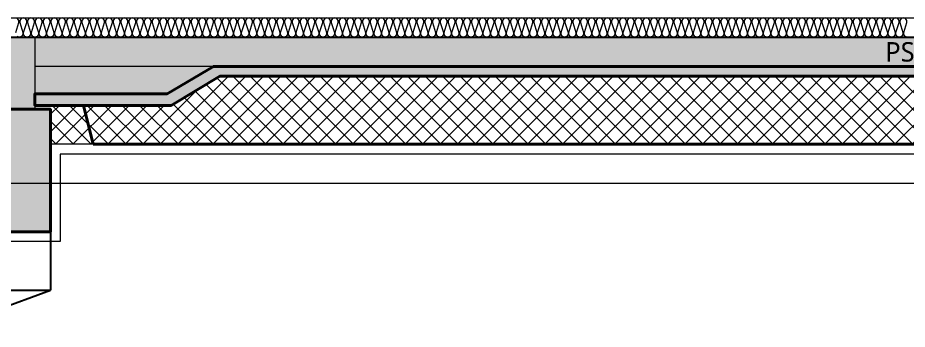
# Model space of a CAD drawing. Header units: millimetres. Extents: x 0 to 420000, y 0 to 297000.
# Drawn here: x 211945 to 216513, y 166750 to 168350 of the extents above; entities that cross this region are included whole.
import ezdxf
from ezdxf.enums import TextEntityAlignment as Align

# ---------------------------------------------------------------- set-up
doc = ezdxf.new("R2010")
doc.units = ezdxf.units.MM
doc.linetypes.add('CEN', pattern=[62, 60, -1, 0, -1])
for name, color, linetype, lineweight in [('A-AXIS-LINE', 1, 'CEN', 15), ('A-CONC-LIN1', 2, 'Continuous', 40), ('A-CONC-LIN2', 7, 'Continuous', 25), ('A-ELEV-LIN2', 7, 'Continuous', 25), ('A-XXXX-INSL1', 15, 'Continuous', 18), ('A-XXXX-INSL2', 8, 'Continuous', 18)]:
    doc.layers.add(name, color=color, linetype=linetype, lineweight=lineweight)
doc.layers.add('A-CONC-SOLD', color=253, linetype='CEN')
doc.layers.add('A-XXXX-NPLT', color=144, linetype='Continuous', lineweight=15, plot=False)
doc.styles.add('맑은고딕', font='')
doc.styles.get('맑은고딕').set_extended_font_data('Malgun Gothic')

# ---------------------------------------------------------------- blocks, each defined once
blk = doc.blocks.new('axis(220316)')
at = {"layer": 'A-AXIS-LINE', "ltscale": 1000}
blk.add_line((4631788.1, -432118.7), (4955413.1, -432118.7), dxfattribs=at)
blk = doc.blocks.new('PG1')
at = {"layer": 'A-CONC-SOLD'}
h = blk.add_hatch(color=256, dxfattribs=at)
h.dxf.hatch_style = 1
h.paths.add_polyline_path([(4800580.6, -237068.7), (4800580.6, -237438.7), (4802620.6, -237438.7), (4802620.6, -237068.7)])
h = blk.add_hatch(color=256, dxfattribs=at)
h.dxf.hatch_style = 1
h.paths.add_polyline_path([(4800500.6, -238068.7), (4800500.6, -237438.7), (4802700.6, -237438.7), (4802700.6, -238068.7), (4802240.6, -238068.7), (4802160.6, -237488.7), (4801040.6, -237488.7), (4800960.6, -238068.7)])
at = {"layer": 'A-CONC-LIN1'}
blk.add_lwpolyline([(4800500.6, -238068.7), (4800500.6, -237438.7), (4802700.6, -237438.7), (4802700.6, -238068.7), (4802240.6, -238068.7), (4802160.6, -237488.7), (4801040.6, -237488.7), (4800960.6, -238068.7), (4800500.6, -238068.7)], dxfattribs=at)
at = {"layer": 'A-CONC-LIN2'}
blk.add_line((4800580.6, -237068.7), (4802620.6, -237068.7), dxfattribs=at)
at = {"layer": 'A-XXXX-NPLT'}
blk.add_lwpolyline([(4802700.6, -238068.7), (4800500.6, -238068.7), (4800500.6, -237438.7), (4800580.6, -237438.7), (4800580.6, -237068.7), (4802620.6, -237068.7), (4802620.6, -237438.7), (4802700.6, -237438.7)], close=True, dxfattribs=at)
at = {"layer": 'A-XXXX-NPLT', "style": '맑은고딕'}
for s, p in [('PG1', (4801600.6, -237718.7)), ('2200X1000', (4801600.6, -237868.7))]:
    blk.add_text(s, height=100, dxfattribs=at).set_placement(p, align=Align.MIDDLE)
blk = doc.blocks.new('PS2(횡)')
at = {"layer": 'A-CONC-SOLD'}
h = blk.add_hatch(color=256, dxfattribs=at)
h.dxf.hatch_style = 1
h.paths.add_polyline_path([(1020, 0), (1020, -290), (1700, -290), (1937.4, -150), (9062.6, -150), (9300, -290), (9980, -290), (9980, 0)])
h = blk.add_hatch(color=256, dxfattribs=at)
h.dxf.hatch_style = 1
h.paths.add_polyline_path([(9980, -290), (9980, -350), (9280, -350), (9030, -200), (1970, -200), (1720, -350), (1020, -350), (1020, -290), (1700, -290), (1937.4, -150), (9062.6, -150), (9300, -290)])
at = {"layer": 'A-XXXX-INSL2'}
h = blk.add_hatch(dxfattribs=at)
h.set_pattern_fill('ANSI37', color=256, scale=20)
h.set_pattern_definition([(45, (-244012.5, -188500), (-44.90128, 44.90128), []), (135, (-244012.5, -188500), (-44.90128, -44.90128), [])])
h.paths.add_polyline_path([(1100, -550), (9900, -550), (9900, -350), (9280, -350), (9030, -200), (1970, -200), (1720, -350), (1100, -350)])
at = {"layer": 'A-CONC-LIN1', "color": 2}
for q in [(1270, -350), (9680, -550)]:
    blk.add_line((1320, -550), q, dxfattribs=at)
blk.add_lwpolyline([(9980, -290), (9980, -350), (9280, -350), (9030, -200), (1970, -200), (1720, -350), (1020, -350), (1020, -290), (1700, -290), (1937.4, -150), (9062.6, -150), (9300, -290)], close=True, dxfattribs=at)
at = {"layer": 'A-CONC-LIN2'}
blk.add_line((1020, 0), (9980, 0), dxfattribs=at)
at = {"layer": 'A-XXXX-INSL2'}
blk.add_line((1320, -550), (1100, -550), dxfattribs=at)
at = {"layer": 'A-XXXX-NPLT'}
blk.add_line((1937.4, -150), (1020, -150), dxfattribs=at)
at = {"layer": 'A-XXXX-NPLT', "style": '맑은고딕'}
blk.add_text('PS2', height=100, dxfattribs=at).set_placement((5500, -75), align=Align.MIDDLE)
blk = doc.blocks.new('횡지하층')
at = {"layer": 'A-ELEV-LIN2'}
for p, q in [((4811500.6, -238361.1), (4813700.6, -238361.1)), ((4813700.6, -238361.1), (4813700.6, -238661.1)), ((4811500.6, -238661.1), (4813700.6, -238661.1)), ((4813150.6, -238861.1), (4813700.6, -238661.1))]:
    blk.add_line(p, q, dxfattribs=at)
at = {"layer": 'A-XXXX-INSL1'}
blk.add_lwpolyline([(4833450.6, -237961.1), (4824750.6, -237961.1), (4824750.6, -238411.1), (4824197, -238411.1), (4824117, -237831.1), (4823084.1, -237831.1), (4823004.1, -238411.1), (4822450.6, -238411.1), (4822450.6, -237961.1), (4813750.6, -237961.1), (4813750.6, -238411.1), (4813197, -238411.1), (4813117, -237831.1), (4812084.1, -237831.1), (4812004.1, -238411.1), (4811450.6, -238411.1), (4811450.6, -237961.1), (4802750.6, -237961.1)], dxfattribs=at)
at = {"layer": 'A-XXXX-INSL2'}
blk.add_line((4757100.4, -237261.1), (4890100.5, -237261.1), dxfattribs=at)
for points in [[(4818100.6, -237361.1), (4818089.6, -237357.1), (4818082.6, -237347.1), (4818082.6, -237336.1), (4818098.6, -237286.1), (4818098.6, -237275.1), (4818091.6, -237265.1), (4818080.6, -237261.1), (4818069.6, -237265.1), (4818062.6, -237275.1), (4818062.6, -237286.1), (4818078.6, -237336.1), (4818078.6, -237347.1), (4818071.6, -237357.1), (4818060.6, -237361.1), (4818049.6, -237357.1), (4818042.6, -237347.1), (4818042.6, -237336.1), (4818058.6, -237286.1), (4818058.6, -237275.1), (4818051.6, -237265.1), (4818040.6, -237261.1), (4818029.6, -237265.1), (4818022.6, -237275.1), (4818022.6, -237286.1), (4818038.6, -237336.1), (4818038.6, -237347.1), (4818031.6, -237357.1), (4818020.6, -237361.1), (4818009.6, -237357.1), (4818002.6, -237347.1), (4818002.6, -237336.1), (4818018.6, -237286.1), (4818018.6, -237275.1), (4818011.6, -237265.1), (4818000.6, -237261.1), (4817989.6, -237265.1), (4817982.6, -237275.1), (4817982.6, -237286.1), (4817998.6, -237336.1), (4817998.6, -237347.1), (4817991.6, -237357.1), (4817980.6, -237361.1), (4817969.6, -237357.1), (4817962.6, -237347.1), (4817962.6, -237336.1), (4817978.6, -237286.1), (4817978.6, -237275.1), (4817971.6, -237265.1), (4817960.6, -237261.1), (4817949.6, -237265.1), (4817942.6, -237275.1), (4817942.6, -237286.1), (4817958.6, -237336.1), (4817958.6, -237347.1), (4817951.6, -237357.1), (4817940.6, -237361.1), (4817929.6, -237357.1), (4817922.6, -237347.1), (4817922.6, -237336.1), (4817938.6, -237286.1), (4817938.6, -237275.1), (4817931.6, -237265.1), (4817920.6, -237261.1), (4817909.6, -237265.1), (4817902.6, -237275.1), (4817902.6, -237286.1), (4817918.6, -237336.1), (4817918.6, -237347.1), (4817911.6, -237357.1), (4817900.6, -237361.1), (4817889.6, -237357.1), (4817882.6, -237347.1), (4817882.6, -237336.1), (4817898.6, -237286.1), (4817898.6, -237275.1), (4817891.6, -237265.1), (4817880.6, -237261.1), (4817869.6, -237265.1), (4817862.6, -237275.1), (4817862.6, -237286.1), (4817878.6, -237336.1), (4817878.6, -237347.1), (4817871.6, -237357.1), (4817860.6, -237361.1), (4817849.6, -237357.1), (4817842.6, -237347.1), (4817842.6, -237336.1), (4817858.6, -237286.1), (4817858.6, -237275.1), (4817851.6, -237265.1), (4817840.6, -237261.1), (4817829.6, -237265.1), (4817822.6, -237275.1), (4817822.6, -237286.1), (4817838.6, -237336.1), (4817838.6, -237347.1), (4817831.6, -237357.1), (4817820.6, -237361.1), (4817809.6, -237357.1), (4817802.6, -237347.1), (4817802.6, -237336.1), (4817818.6, -237286.1), (4817818.6, -237275.1), (4817811.6, -237265.1), (4817800.6, -237261.1), (4817789.6, -237265.1), (4817782.6, -237275.1), (4817782.6, -237286.1), (4817798.6, -237336.1), (4817798.6, -237347.1), (4817791.6, -237357.1), (4817780.6, -237361.1), (4817769.6, -237357.1), (4817762.6, -237347.1), (4817762.6, -237336.1), (4817778.6, -237286.1), (4817778.6, -237275.1), (4817771.6, -237265.1), (4817760.6, -237261.1), (4817749.6, -237265.1), (4817742.6, -237275.1), (4817742.6, -237286.1), (4817758.6, -237336.1), (4817758.6, -237347.1), (4817751.6, -237357.1), (4817740.6, -237361.1), (4817729.6, -237357.1), (4817722.6, -237347.1), (4817722.6, -237336.1), (4817738.6, -237286.1), (4817738.6, -237275.1), (4817731.6, -237265.1), (4817720.6, -237261.1), (4817709.6, -237265.1), (4817702.6, -237275.1), (4817702.6, -237286.1), (4817718.6, -237336.1), (4817718.6, -237347.1), (4817711.6, -237357.1), (4817700.6, -237361.1), (4817689.6, -237357.1), (4817682.6, -237347.1), (4817682.6, -237336.1), (4817698.6, -237286.1), (4817698.6, -237275.1), (4817691.6, -237265.1), (4817680.6, -237261.1), (4817669.6, -237265.1), (4817662.6, -237275.1), (4817662.6, -237286.1), (4817678.6, -237336.1), (4817678.6, -237347.1), (4817671.6, -237357.1), (4817660.6, -237361.1), (4817649.6, -237357.1), (4817642.6, -237347.1), (4817642.6, -237336.1), (4817658.6, -237286.1), (4817658.6, -237275.1), (4817651.6, -237265.1), (4817640.6, -237261.1), (4817629.6, -237265.1), (4817622.6, -237275.1), (4817622.6, -237286.1), (4817638.6, -237336.1), (4817638.6, -237347.1), (4817631.6, -237357.1), (4817620.6, -237361.1), (4817609.6, -237357.1), (4817602.6, -237347.1), (4817602.6, -237336.1), (4817618.6, -237286.1), (4817618.6, -237275.1), (4817611.6, -237265.1), (4817600.6, -237261.1), (4817589.6, -237265.1), (4817582.6, -237275.1), (4817582.6, -237286.1), (4817598.6, -237336.1), (4817598.6, -237347.1), (4817591.6, -237357.1), (4817580.6, -237361.1), (4817569.6, -237357.1), (4817562.6, -237347.1), (4817562.6, -237336.1), (4817578.6, -237286.1), (4817578.6, -237275.1), (4817571.6, -237265.1), (4817560.6, -237261.1), (4817549.6, -237265.1), (4817542.6, -237275.1), (4817542.6, -237286.1), (4817558.6, -237336.1), (4817558.6, -237347.1), (4817551.6, -237357.1), (4817540.6, -237361.1), (4817529.6, -237357.1), (4817522.6, -237347.1), (4817522.6, -237336.1), (4817538.6, -237286.1), (4817538.6, -237275.1), (4817531.6, -237265.1), (4817520.6, -237261.1), (4817509.6, -237265.1), (4817502.6, -237275.1), (4817502.6, -237286.1), (4817518.6, -237336.1), (4817518.6, -237347.1), (4817511.6, -237357.1), (4817500.6, -237361.1), (4817489.6, -237357.1), (4817482.6, -237347.1), (4817482.6, -237336.1), (4817498.6, -237286.1), (4817498.6, -237275.1), (4817491.6, -237265.1), (4817480.6, -237261.1), (4817469.6, -237265.1), (4817462.6, -237275.1), (4817462.6, -237286.1), (4817478.6, -237336.1), (4817478.6, -237347.1), (4817471.6, -237357.1), (4817460.6, -237361.1), (4817449.6, -237357.1), (4817442.6, -237347.1), (4817442.6, -237336.1), (4817458.6, -237286.1), (4817458.6, -237275.1), (4817451.6, -237265.1), (4817440.6, -237261.1), (4817429.6, -237265.1), (4817422.6, -237275.1), (4817422.6, -237286.1), (4817438.6, -237336.1), (4817438.6, -237347.1), (4817431.6, -237357.1), (4817420.6, -237361.1), (4817409.6, -237357.1), (4817402.6, -237347.1), (4817402.6, -237336.1), (4817418.6, -237286.1), (4817418.6, -237275.1), (4817411.6, -237265.1), (4817400.6, -237261.1), (4817389.6, -237265.1), (4817382.6, -237275.1), (4817382.6, -237286.1), (4817398.6, -237336.1), (4817398.6, -237347.1), (4817391.6, -237357.1), (4817380.6, -237361.1), (4817369.6, -237357.1), (4817362.6, -237347.1), (4817362.6, -237336.1), (4817378.6, -237286.1), (4817378.6, -237275.1), (4817371.6, -237265.1), (4817360.6, -237261.1), (4817349.6, -237265.1), (4817342.6, -237275.1), (4817342.6, -237286.1), (4817358.6, -237336.1), (4817358.6, -237347.1), (4817351.6, -237357.1), (4817340.6, -237361.1), (4817329.6, -237357.1), (4817322.6, -237347.1), (4817322.6, -237336.1), (4817338.6, -237286.1), (4817338.6, -237275.1), (4817331.6, -237265.1), (4817320.6, -237261.1), (4817309.6, -237265.1), (4817302.6, -237275.1), (4817302.6, -237286.1), (4817318.6, -237336.1), (4817318.6, -237347.1), (4817311.6, -237357.1), (4817300.6, -237361.1), (4817289.6, -237357.1), (4817282.6, -237347.1), (4817282.6, -237336.1), (4817298.6, -237286.1), (4817298.6, -237275.1), (4817291.6, -237265.1), (4817280.6, -237261.1), (4817269.6, -237265.1), (4817262.6, -237275.1), (4817262.6, -237286.1), (4817278.6, -237336.1), (4817278.6, -237347.1), (4817271.6, -237357.1), (4817260.6, -237361.1), (4817249.6, -237357.1), (4817242.6, -237347.1), (4817242.6, -237336.1), (4817258.6, -237286.1), (4817258.6, -237275.1), (4817251.6, -237265.1), (4817240.6, -237261.1), (4817229.6, -237265.1), (4817222.6, -237275.1), (4817222.6, -237286.1), (4817238.6, -237336.1), (4817238.6, -237347.1), (4817231.6, -237357.1), (4817220.6, -237361.1), (4817209.6, -237357.1), (4817202.6, -237347.1), (4817202.6, -237336.1), (4817218.6, -237286.1), (4817218.6, -237275.1), (4817211.6, -237265.1), (4817200.6, -237261.1), (4817189.6, -237265.1), (4817182.6, -237275.1), (4817182.6, -237286.1), (4817198.6, -237336.1), (4817198.6, -237347.1), (4817191.6, -237357.1), (4817180.6, -237361.1), (4817169.6, -237357.1), (4817162.6, -237347.1), (4817162.6, -237336.1), (4817178.6, -237286.1), (4817178.6, -237275.1), (4817171.6, -237265.1), (4817160.6, -237261.1), (4817149.6, -237265.1), (4817142.6, -237275.1), (4817142.6, -237286.1), (4817158.6, -237336.1), (4817158.6, -237347.1), (4817151.6, -237357.1), (4817140.6, -237361.1), (4817129.6, -237357.1), (4817122.6, -237347.1), (4817122.6, -237336.1), (4817138.6, -237286.1), (4817138.6, -237275.1), (4817131.6, -237265.1), (4817120.6, -237261.1), (4817109.6, -237265.1), (4817102.6, -237275.1), (4817102.6, -237286.1), (4817118.6, -237336.1), (4817118.6, -237347.1), (4817111.6, -237357.1), (4817100.6, -237361.1), (4817089.6, -237357.1), (4817082.6, -237347.1), (4817082.6, -237336.1), (4817098.6, -237286.1), (4817098.6, -237275.1), (4817091.6, -237265.1), (4817080.6, -237261.1), (4817069.6, -237265.1), (4817062.6, -237275.1), (4817062.6, -237286.1), (4817078.6, -237336.1), (4817078.6, -237347.1), (4817071.6, -237357.1), (4817060.6, -237361.1), (4817049.6, -237357.1), (4817042.6, -237347.1), (4817042.6, -237336.1), (4817058.6, -237286.1), (4817058.6, -237275.1), (4817051.6, -237265.1), (4817040.6, -237261.1), (4817029.6, -237265.1), (4817022.6, -237275.1), (4817022.6, -237286.1), (4817038.6, -237336.1), (4817038.6, -237347.1), (4817031.6, -237357.1), (4817020.6, -237361.1), (4817009.6, -237357.1), (4817002.6, -237347.1), (4817002.6, -237336.1), (4817018.6, -237286.1), (4817018.6, -237275.1), (4817011.6, -237265.1), (4817000.6, -237261.1), (4816989.6, -237265.1), (4816982.6, -237275.1), (4816982.6, -237286.1), (4816998.6, -237336.1), (4816998.6, -237347.1), (4816991.6, -237357.1), (4816980.6, -237361.1), (4816969.6, -237357.1), (4816962.6, -237347.1), (4816962.6, -237336.1), (4816978.6, -237286.1), (4816978.6, -237275.1), (4816971.6, -237265.1), (4816960.6, -237261.1), (4816949.6, -237265.1), (4816942.6, -237275.1), (4816942.6, -237286.1), (4816958.6, -237336.1), (4816958.6, -237347.1), (4816951.6, -237357.1), (4816940.6, -237361.1), (4816929.6, -237357.1), (4816922.6, -237347.1), (4816922.6, -237336.1), (4816938.6, -237286.1), (4816938.6, -237275.1), (4816931.6, -237265.1), (4816920.6, -237261.1), (4816909.6, -237265.1), (4816902.6, -237275.1), (4816902.6, -237286.1), (4816918.6, -237336.1), (4816918.6, -237347.1), (4816911.6, -237357.1), (4816900.6, -237361.1), (4816889.6, -237357.1), (4816882.6, -237347.1), (4816882.6, -237336.1), (4816898.6, -237286.1), (4816898.6, -237275.1), (4816891.6, -237265.1), (4816880.6, -237261.1), (4816869.6, -237265.1), (4816862.6, -237275.1), (4816862.6, -237286.1), (4816878.6, -237336.1), (4816878.6, -237347.1), (4816871.6, -237357.1), (4816860.6, -237361.1), (4816849.6, -237357.1), (4816842.6, -237347.1), (4816842.6, -237336.1), (4816858.6, -237286.1), (4816858.6, -237275.1), (4816851.6, -237265.1), (4816840.6, -237261.1), (4816829.6, -237265.1), (4816822.6, -237275.1), (4816822.6, -237286.1), (4816838.6, -237336.1), (4816838.6, -237347.1), (4816831.6, -237357.1), (4816820.6, -237361.1), (4816809.6, -237357.1), (4816802.6, -237347.1), (4816802.6, -237336.1), (4816818.6, -237286.1), (4816818.6, -237275.1), (4816811.6, -237265.1), (4816800.6, -237261.1), (4816789.6, -237265.1), (4816782.6, -237275.1), (4816782.6, -237286.1), (4816798.6, -237336.1), (4816798.6, -237347.1), (4816791.6, -237357.1), (4816780.6, -237361.1), (4816769.6, -237357.1), (4816762.6, -237347.1), (4816762.6, -237336.1), (4816778.6, -237286.1), (4816778.6, -237275.1), (4816771.6, -237265.1), (4816760.6, -237261.1), (4816749.6, -237265.1), (4816742.6, -237275.1), (4816742.6, -237286.1), (4816758.6, -237336.1), (4816758.6, -237347.1), (4816751.6, -237357.1), (4816740.6, -237361.1), (4816729.6, -237357.1), (4816722.6, -237347.1), (4816722.6, -237336.1), (4816738.6, -237286.1), (4816738.6, -237275.1), (4816731.6, -237265.1), (4816720.6, -237261.1), (4816709.6, -237265.1), (4816702.6, -237275.1), (4816702.6, -237286.1), (4816718.6, -237336.1), (4816718.6, -237347.1), (4816711.6, -237357.1), (4816700.6, -237361.1), (4816689.6, -237357.1), (4816682.6, -237347.1), (4816682.6, -237336.1), (4816698.6, -237286.1), (4816698.6, -237275.1), (4816691.6, -237265.1), (4816680.6, -237261.1), (4816669.6, -237265.1), (4816662.6, -237275.1), (4816662.6, -237286.1), (4816678.6, -237336.1), (4816678.6, -237347.1), (4816671.6, -237357.1), (4816660.6, -237361.1), (4816649.6, -237357.1), (4816642.6, -237347.1), (4816642.6, -237336.1), (4816658.6, -237286.1), (4816658.6, -237275.1), (4816651.6, -237265.1), (4816640.6, -237261.1), (4816629.6, -237265.1), (4816622.6, -237275.1), (4816622.6, -237286.1), (4816638.6, -237336.1), (4816638.6, -237347.1), (4816631.6, -237357.1), (4816620.6, -237361.1), (4816609.6, -237357.1), (4816602.6, -237347.1), (4816602.6, -237336.1), (4816618.6, -237286.1), (4816618.6, -237275.1), (4816611.6, -237265.1), (4816600.6, -237261.1), (4816589.6, -237265.1), (4816582.6, -237275.1), (4816582.6, -237286.1), (4816598.6, -237336.1), (4816598.6, -237347.1), (4816591.6, -237357.1), (4816580.6, -237361.1), (4816569.6, -237357.1), (4816562.6, -237347.1), (4816562.6, -237336.1), (4816578.6, -237286.1), (4816578.6, -237275.1), (4816571.6, -237265.1), (4816560.6, -237261.1), (4816549.6, -237265.1), (4816542.6, -237275.1), (4816542.6, -237286.1), (4816558.6, -237336.1), (4816558.6, -237347.1), (4816551.6, -237357.1), (4816540.6, -237361.1), (4816529.6, -237357.1), (4816522.6, -237347.1), (4816522.6, -237336.1), (4816538.6, -237286.1), (4816538.6, -237275.1), (4816531.6, -237265.1), (4816520.6, -237261.1), (4816509.6, -237265.1), (4816502.6, -237275.1), (4816502.6, -237286.1), (4816518.6, -237336.1), (4816518.6, -237347.1), (4816511.6, -237357.1), (4816500.6, -237361.1), (4816489.6, -237357.1), (4816482.6, -237347.1), (4816482.6, -237336.1), (4816498.6, -237286.1), (4816498.6, -237275.1), (4816491.6, -237265.1), (4816480.6, -237261.1), (4816469.6, -237265.1), (4816462.6, -237275.1), (4816462.6, -237286.1), (4816478.6, -237336.1), (4816478.6, -237347.1), (4816471.6, -237357.1), (4816460.6, -237361.1), (4816449.6, -237357.1), (4816442.6, -237347.1), (4816442.6, -237336.1), (4816458.6, -237286.1), (4816458.6, -237275.1), (4816451.6, -237265.1), (4816440.6, -237261.1), (4816429.6, -237265.1), (4816422.6, -237275.1), (4816422.6, -237286.1), (4816438.6, -237336.1), (4816438.6, -237347.1), (4816431.6, -237357.1), (4816420.6, -237361.1), (4816409.6, -237357.1), (4816402.6, -237347.1), (4816402.6, -237336.1), (4816418.6, -237286.1), (4816418.6, -237275.1), (4816411.6, -237265.1), (4816400.6, -237261.1), (4816389.6, -237265.1), (4816382.6, -237275.1), (4816382.6, -237286.1), (4816398.6, -237336.1), (4816398.6, -237347.1), (4816391.6, -237357.1), (4816380.6, -237361.1), (4816369.6, -237357.1), (4816362.6, -237347.1), (4816362.6, -237336.1), (4816378.6, -237286.1), (4816378.6, -237275.1), (4816371.6, -237265.1), (4816360.6, -237261.1), (4816349.6, -237265.1), (4816342.6, -237275.1), (4816342.6, -237286.1), (4816358.6, -237336.1), (4816358.6, -237347.1), (4816351.6, -237357.1), (4816340.6, -237361.1), (4816329.6, -237357.1), (4816322.6, -237347.1), (4816322.6, -237336.1), (4816338.6, -237286.1), (4816338.6, -237275.1), (4816331.6, -237265.1), (4816320.6, -237261.1), (4816309.6, -237265.1), (4816302.6, -237275.1), (4816302.6, -237286.1), (4816318.6, -237336.1), (4816318.6, -237347.1), (4816311.6, -237357.1), (4816300.6, -237361.1), (4816289.6, -237357.1), (4816282.6, -237347.1), (4816282.6, -237336.1), (4816298.6, -237286.1), (4816298.6, -237275.1), (4816291.6, -237265.1), (4816280.6, -237261.1), (4816269.6, -237265.1), (4816262.6, -237275.1), (4816262.6, -237286.1), (4816278.6, -237336.1), (4816278.6, -237347.1), (4816271.6, -237357.1), (4816260.6, -237361.1), (4816249.6, -237357.1), (4816242.6, -237347.1), (4816242.6, -237336.1), (4816258.6, -237286.1), (4816258.6, -237275.1), (4816251.6, -237265.1), (4816240.6, -237261.1), (4816229.6, -237265.1), (4816222.6, -237275.1), (4816222.6, -237286.1), (4816238.6, -237336.1), (4816238.6, -237347.1), (4816231.6, -237357.1), (4816220.6, -237361.1), (4816209.6, -237357.1), (4816202.6, -237347.1), (4816202.6, -237336.1), (4816218.6, -237286.1), (4816218.6, -237275.1), (4816211.6, -237265.1), (4816200.6, -237261.1), (4816189.6, -237265.1), (4816182.6, -237275.1), (4816182.6, -237286.1), (4816198.6, -237336.1), (4816198.6, -237347.1), (4816191.6, -237357.1), (4816180.6, -237361.1), (4816169.6, -237357.1), (4816162.6, -237347.1), (4816162.6, -237336.1), (4816178.6, -237286.1), (4816178.6, -237275.1), (4816171.6, -237265.1), (4816160.6, -237261.1), (4816149.6, -237265.1), (4816142.6, -237275.1), (4816142.6, -237286.1), (4816158.6, -237336.1), (4816158.6, -237347.1), (4816151.6, -237357.1), (4816140.6, -237361.1), (4816129.6, -237357.1), (4816122.6, -237347.1), (4816122.6, -237336.1), (4816138.6, -237286.1), (4816138.6, -237275.1), (4816131.6, -237265.1), (4816120.6, -237261.1), (4816109.6, -237265.1), (4816102.6, -237275.1), (4816102.6, -237286.1), (4816118.6, -237336.1), (4816118.6, -237347.1), (4816111.6, -237357.1), (4816100.6, -237361.1), (4816089.6, -237357.1), (4816082.6, -237347.1), (4816082.6, -237336.1), (4816098.6, -237286.1), (4816098.6, -237275.1), (4816091.6, -237265.1), (4816080.6, -237261.1), (4816069.6, -237265.1), (4816062.6, -237275.1), (4816062.6, -237286.1), (4816078.6, -237336.1), (4816078.6, -237347.1), (4816071.6, -237357.1), (4816060.6, -237361.1), (4816049.6, -237357.1), (4816042.6, -237347.1), (4816042.6, -237336.1), (4816058.6, -237286.1), (4816058.6, -237275.1), (4816051.6, -237265.1), (4816040.6, -237261.1), (4816029.6, -237265.1), (4816022.6, -237275.1), (4816022.6, -237286.1), (4816038.6, -237336.1), (4816038.6, -237347.1), (4816031.6, -237357.1), (4816020.6, -237361.1), (4816009.6, -237357.1), (4816002.6, -237347.1), (4816002.6, -237336.1), (4816018.6, -237286.1), (4816018.6, -237275.1), (4816011.6, -237265.1), (4816000.6, -237261.1), (4815989.6, -237265.1), (4815982.6, -237275.1), (4815982.6, -237286.1), (4815998.6, -237336.1), (4815998.6, -237347.1), (4815991.6, -237357.1), (4815980.6, -237361.1), (4815969.6, -237357.1), (4815962.6, -237347.1), (4815962.6, -237336.1), (4815978.6, -237286.1), (4815978.6, -237275.1), (4815971.6, -237265.1), (4815960.6, -237261.1), (4815949.6, -237265.1), (4815942.6, -237275.1), (4815942.6, -237286.1), (4815958.6, -237336.1), (4815958.6, -237347.1), (4815951.6, -237357.1), (4815940.6, -237361.1), (4815929.6, -237357.1), (4815922.6, -237347.1), (4815922.6, -237336.1), (4815938.6, -237286.1), (4815938.6, -237275.1), (4815931.6, -237265.1), (4815920.6, -237261.1), (4815909.6, -237265.1), (4815902.6, -237275.1), (4815902.6, -237286.1), (4815918.6, -237336.1), (4815918.6, -237347.1), (4815911.6, -237357.1), (4815900.6, -237361.1), (4815889.6, -237357.1), (4815882.6, -237347.1), (4815882.6, -237336.1), (4815898.6, -237286.1), (4815898.6, -237275.1), (4815891.6, -237265.1), (4815880.6, -237261.1), (4815869.6, -237265.1), (4815862.6, -237275.1), (4815862.6, -237286.1), (4815878.6, -237336.1), (4815878.6, -237347.1), (4815871.6, -237357.1), (4815860.6, -237361.1), (4815849.6, -237357.1), (4815842.6, -237347.1), (4815842.6, -237336.1), (4815858.6, -237286.1), (4815858.6, -237275.1), (4815851.6, -237265.1), (4815840.6, -237261.1), (4815829.6, -237265.1), (4815822.6, -237275.1), (4815822.6, -237286.1), (4815838.6, -237336.1), (4815838.6, -237347.1), (4815831.6, -237357.1), (4815820.6, -237361.1), (4815809.6, -237357.1), (4815802.6, -237347.1), (4815802.6, -237336.1), (4815818.6, -237286.1), (4815818.6, -237275.1), (4815811.6, -237265.1), (4815800.6, -237261.1), (4815789.6, -237265.1), (4815782.6, -237275.1), (4815782.6, -237286.1), (4815798.6, -237336.1), (4815798.6, -237347.1), (4815791.6, -237357.1), (4815780.6, -237361.1), (4815769.6, -237357.1), (4815762.6, -237347.1), (4815762.6, -237336.1), (4815778.6, -237286.1), (4815778.6, -237275.1), (4815771.6, -237265.1), (4815760.6, -237261.1), (4815749.6, -237265.1), (4815742.6, -237275.1), (4815742.6, -237286.1), (4815758.6, -237336.1), (4815758.6, -237347.1), (4815751.6, -237357.1), (4815740.6, -237361.1), (4815729.6, -237357.1), (4815722.6, -237347.1), (4815722.6, -237336.1), (4815738.6, -237286.1), (4815738.6, -237275.1), (4815731.6, -237265.1), (4815720.6, -237261.1), (4815709.6, -237265.1), (4815702.6, -237275.1), (4815702.6, -237286.1), (4815718.6, -237336.1), (4815718.6, -237347.1), (4815711.6, -237357.1), (4815700.6, -237361.1), (4815689.6, -237357.1), (4815682.6, -237347.1), (4815682.6, -237336.1), (4815698.6, -237286.1), (4815698.6, -237275.1), (4815691.6, -237265.1), (4815680.6, -237261.1), (4815669.6, -237265.1), (4815662.6, -237275.1), (4815662.6, -237286.1), (4815678.6, -237336.1), (4815678.6, -237347.1), (4815671.6, -237357.1), (4815660.6, -237361.1), (4815649.6, -237357.1), (4815642.6, -237347.1), (4815642.6, -237336.1), (4815658.6, -237286.1), (4815658.6, -237275.1), (4815651.6, -237265.1), (4815640.6, -237261.1), (4815629.6, -237265.1), (4815622.6, -237275.1), (4815622.6, -237286.1), (4815638.6, -237336.1), (4815638.6, -237347.1), (4815631.6, -237357.1), (4815620.6, -237361.1), (4815609.6, -237357.1), (4815602.6, -237347.1), (4815602.6, -237336.1), (4815618.6, -237286.1), (4815618.6, -237275.1), (4815611.6, -237265.1), (4815600.6, -237261.1), (4815589.6, -237265.1), (4815582.6, -237275.1), (4815582.6, -237286.1), (4815598.6, -237336.1), (4815598.6, -237347.1), (4815591.6, -237357.1), (4815580.6, -237361.1), (4815569.6, -237357.1), (4815562.6, -237347.1), (4815562.6, -237336.1), (4815578.6, -237286.1), (4815578.6, -237275.1), (4815571.6, -237265.1), (4815560.6, -237261.1), (4815549.6, -237265.1), (4815542.6, -237275.1), (4815542.6, -237286.1), (4815558.6, -237336.1), (4815558.6, -237347.1), (4815551.6, -237357.1), (4815540.6, -237361.1), (4815529.6, -237357.1), (4815522.6, -237347.1), (4815522.6, -237336.1), (4815538.6, -237286.1), (4815538.6, -237275.1), (4815531.6, -237265.1), (4815520.6, -237261.1), (4815509.6, -237265.1), (4815502.6, -237275.1), (4815502.6, -237286.1), (4815518.6, -237336.1), (4815518.6, -237347.1), (4815511.6, -237357.1), (4815500.6, -237361.1), (4815489.6, -237357.1), (4815482.6, -237347.1), (4815482.6, -237336.1), (4815498.6, -237286.1), (4815498.6, -237275.1), (4815491.6, -237265.1), (4815480.6, -237261.1), (4815469.6, -237265.1), (4815462.6, -237275.1), (4815462.6, -237286.1), (4815478.6, -237336.1), (4815478.6, -237347.1), (4815471.6, -237357.1), (4815460.6, -237361.1), (4815449.6, -237357.1), (4815442.6, -237347.1), (4815442.6, -237336.1), (4815458.6, -237286.1), (4815458.6, -237275.1), (4815451.6, -237265.1), (4815440.6, -237261.1), (4815429.6, -237265.1), (4815422.6, -237275.1), (4815422.6, -237286.1), (4815438.6, -237336.1), (4815438.6, -237347.1), (4815431.6, -237357.1), (4815420.6, -237361.1), (4815409.6, -237357.1), (4815402.6, -237347.1), (4815402.6, -237336.1), (4815418.6, -237286.1), (4815418.6, -237275.1), (4815411.6, -237265.1), (4815400.6, -237261.1), (4815389.6, -237265.1), (4815382.6, -237275.1), (4815382.6, -237286.1), (4815398.6, -237336.1), (4815398.6, -237347.1), (4815391.6, -237357.1), (4815380.6, -237361.1), (4815369.6, -237357.1), (4815362.6, -237347.1), (4815362.6, -237336.1), (4815378.6, -237286.1), (4815378.6, -237275.1), (4815371.6, -237265.1), (4815360.6, -237261.1), (4815349.6, -237265.1), (4815342.6, -237275.1), (4815342.6, -237286.1), (4815358.6, -237336.1), (4815358.6, -237347.1), (4815351.6, -237357.1), (4815340.6, -237361.1), (4815329.6, -237357.1), (4815322.6, -237347.1), (4815322.6, -237336.1), (4815338.6, -237286.1), (4815338.6, -237275.1), (4815331.6, -237265.1), (4815320.6, -237261.1), (4815309.6, -237265.1), (4815302.6, -237275.1), (4815302.6, -237286.1), (4815318.6, -237336.1), (4815318.6, -237347.1), (4815311.6, -237357.1), (4815300.6, -237361.1), (4815289.6, -237357.1), (4815282.6, -237347.1), (4815282.6, -237336.1), (4815298.6, -237286.1), (4815298.6, -237275.1), (4815291.6, -237265.1), (4815280.6, -237261.1), (4815269.6, -237265.1), (4815262.6, -237275.1), (4815262.6, -237286.1), (4815278.6, -237336.1), (4815278.6, -237347.1), (4815271.6, -237357.1), (4815260.6, -237361.1), (4815249.6, -237357.1), (4815242.6, -237347.1), (4815242.6, -237336.1), (4815258.6, -237286.1), (4815258.6, -237275.1), (4815251.6, -237265.1), (4815240.6, -237261.1), (4815229.6, -237265.1), (4815222.6, -237275.1), (4815222.6, -237286.1), (4815238.6, -237336.1), (4815238.6, -237347.1), (4815231.6, -237357.1), (4815220.6, -237361.1), (4815209.6, -237357.1), (4815202.6, -237347.1), (4815202.6, -237336.1), (4815218.6, -237286.1), (4815218.6, -237275.1), (4815211.6, -237265.1), (4815200.6, -237261.1), (4815189.6, -237265.1), (4815182.6, -237275.1), (4815182.6, -237286.1), (4815198.6, -237336.1), (4815198.6, -237347.1), (4815191.6, -237357.1), (4815180.6, -237361.1), (4815169.6, -237357.1), (4815162.6, -237347.1), (4815162.6, -237336.1), (4815178.6, -237286.1), (4815178.6, -237275.1), (4815171.6, -237265.1), (4815160.6, -237261.1), (4815149.6, -237265.1), (4815142.6, -237275.1), (4815142.6, -237286.1), (4815158.6, -237336.1), (4815158.6, -237347.1), (4815151.6, -237357.1), (4815140.6, -237361.1), (4815129.6, -237357.1), (4815122.6, -237347.1), (4815122.6, -237336.1), (4815138.6, -237286.1), (4815138.6, -237275.1), (4815131.6, -237265.1), (4815120.6, -237261.1), (4815109.6, -237265.1), (4815102.6, -237275.1), (4815102.6, -237286.1), (4815118.6, -237336.1), (4815118.6, -237347.1), (4815111.6, -237357.1), (4815100.6, -237361.1), (4815089.6, -237357.1), (4815082.6, -237347.1), (4815082.6, -237336.1), (4815098.6, -237286.1), (4815098.6, -237275.1), (4815091.6, -237265.1), (4815080.6, -237261.1), (4815069.6, -237265.1), (4815062.6, -237275.1), (4815062.6, -237286.1), (4815078.6, -237336.1), (4815078.6, -237347.1), (4815071.6, -237357.1), (4815060.6, -237361.1), (4815049.6, -237357.1), (4815042.6, -237347.1), (4815042.6, -237336.1), (4815058.6, -237286.1), (4815058.6, -237275.1), (4815051.6, -237265.1), (4815040.6, -237261.1), (4815029.6, -237265.1), (4815022.6, -237275.1), (4815022.6, -237286.1), (4815038.6, -237336.1), (4815038.6, -237347.1), (4815031.6, -237357.1), (4815020.6, -237361.1), (4815009.6, -237357.1), (4815002.6, -237347.1), (4815002.6, -237336.1), (4815018.6, -237286.1), (4815018.6, -237275.1), (4815011.6, -237265.1), (4815000.6, -237261.1), (4814989.6, -237265.1), (4814982.6, -237275.1), (4814982.6, -237286.1), (4814998.6, -237336.1), (4814998.6, -237347.1), (4814991.6, -237357.1), (4814980.6, -237361.1), (4814969.6, -237357.1), (4814962.6, -237347.1), (4814962.6, -237336.1), (4814978.6, -237286.1), (4814978.6, -237275.1), (4814971.6, -237265.1), (4814960.6, -237261.1), (4814949.6, -237265.1), (4814942.6, -237275.1), (4814942.6, -237286.1), (4814958.6, -237336.1), (4814958.6, -237347.1), (4814951.6, -237357.1), (4814940.6, -237361.1), (4814929.6, -237357.1), (4814922.6, -237347.1), (4814922.6, -237336.1), (4814938.6, -237286.1), (4814938.6, -237275.1), (4814931.6, -237265.1), (4814920.6, -237261.1), (4814909.6, -237265.1), (4814902.6, -237275.1), (4814902.6, -237286.1), (4814918.6, -237336.1), (4814918.6, -237347.1), (4814911.6, -237357.1), (4814900.6, -237361.1), (4814889.6, -237357.1), (4814882.6, -237347.1), (4814882.6, -237336.1), (4814898.6, -237286.1), (4814898.6, -237275.1), (4814891.6, -237265.1), (4814880.6, -237261.1), (4814869.6, -237265.1), (4814862.6, -237275.1), (4814862.6, -237286.1), (4814878.6, -237336.1), (4814878.6, -237347.1), (4814871.6, -237357.1), (4814860.6, -237361.1), (4814849.6, -237357.1), (4814842.6, -237347.1), (4814842.6, -237336.1), (4814858.6, -237286.1), (4814858.6, -237275.1), (4814851.6, -237265.1), (4814840.6, -237261.1), (4814829.6, -237265.1), (4814822.6, -237275.1), (4814822.6, -237286.1), (4814838.6, -237336.1), (4814838.6, -237347.1), (4814831.6, -237357.1), (4814820.6, -237361.1), (4814809.6, -237357.1), (4814802.6, -237347.1), (4814802.6, -237336.1), (4814818.6, -237286.1), (4814818.6, -237275.1), (4814811.6, -237265.1), (4814800.6, -237261.1), (4814789.6, -237265.1), (4814782.6, -237275.1), (4814782.6, -237286.1), (4814798.6, -237336.1), (4814798.6, -237347.1), (4814791.6, -237357.1), (4814780.6, -237361.1), (4814769.6, -237357.1), (4814762.6, -237347.1), (4814762.6, -237336.1), (4814778.6, -237286.1), (4814778.6, -237275.1), (4814771.6, -237265.1), (4814760.6, -237261.1), (4814749.6, -237265.1), (4814742.6, -237275.1), (4814742.6, -237286.1), (4814758.6, -237336.1), (4814758.6, -237347.1), (4814751.6, -237357.1), (4814740.6, -237361.1), (4814729.6, -237357.1), (4814722.6, -237347.1), (4814722.6, -237336.1), (4814738.6, -237286.1), (4814738.6, -237275.1), (4814731.6, -237265.1), (4814720.6, -237261.1), (4814709.6, -237265.1), (4814702.6, -237275.1), (4814702.6, -237286.1), (4814718.6, -237336.1), (4814718.6, -237347.1), (4814711.6, -237357.1), (4814700.6, -237361.1), (4814689.6, -237357.1), (4814682.6, -237347.1), (4814682.6, -237336.1), (4814698.6, -237286.1), (4814698.6, -237275.1), (4814691.6, -237265.1), (4814680.6, -237261.1), (4814669.6, -237265.1), (4814662.6, -237275.1), (4814662.6, -237286.1), (4814678.6, -237336.1), (4814678.6, -237347.1), (4814671.6, -237357.1), (4814660.6, -237361.1), (4814649.6, -237357.1), (4814642.6, -237347.1), (4814642.6, -237336.1), (4814658.6, -237286.1), (4814658.6, -237275.1), (4814651.6, -237265.1), (4814640.6, -237261.1), (4814629.6, -237265.1), (4814622.6, -237275.1), (4814622.6, -237286.1), (4814638.6, -237336.1), (4814638.6, -237347.1), (4814631.6, -237357.1), (4814620.6, -237361.1), (4814609.6, -237357.1), (4814602.6, -237347.1), (4814602.6, -237336.1), (4814618.6, -237286.1), (4814618.6, -237275.1), (4814611.6, -237265.1), (4814600.6, -237261.1), (4814589.6, -237265.1), (4814582.6, -237275.1), (4814582.6, -237286.1), (4814598.6, -237336.1), (4814598.6, -237347.1), (4814591.6, -237357.1), (4814580.6, -237361.1), (4814569.6, -237357.1), (4814562.6, -237347.1), (4814562.6, -237336.1), (4814578.6, -237286.1), (4814578.6, -237275.1), (4814571.6, -237265.1), (4814560.6, -237261.1), (4814549.6, -237265.1), (4814542.6, -237275.1), (4814542.6, -237286.1), (4814558.6, -237336.1), (4814558.6, -237347.1), (4814551.6, -237357.1), (4814540.6, -237361.1), (4814529.6, -237357.1), (4814522.6, -237347.1), (4814522.6, -237336.1), (4814538.6, -237286.1), (4814538.6, -237275.1), (4814531.6, -237265.1), (4814520.6, -237261.1), (4814509.6, -237265.1), (4814502.6, -237275.1), (4814502.6, -237286.1), (4814518.6, -237336.1), (4814518.6, -237347.1), (4814511.6, -237357.1), (4814500.6, -237361.1), (4814489.6, -237357.1), (4814482.6, -237347.1), (4814482.6, -237336.1), (4814498.6, -237286.1), (4814498.6, -237275.1), (4814491.6, -237265.1), (4814480.6, -237261.1), (4814469.6, -237265.1), (4814462.6, -237275.1), (4814462.6, -237286.1), (4814478.6, -237336.1), (4814478.6, -237347.1), (4814471.6, -237357.1), (4814460.6, -237361.1), (4814449.6, -237357.1), (4814442.6, -237347.1), (4814442.6, -237336.1), (4814458.6, -237286.1), (4814458.6, -237275.1), (4814451.6, -237265.1), (4814440.6, -237261.1), (4814429.6, -237265.1), (4814422.6, -237275.1), (4814422.6, -237286.1), (4814438.6, -237336.1), (4814438.6, -237347.1), (4814431.6, -237357.1), (4814420.6, -237361.1), (4814409.6, -237357.1), (4814402.6, -237347.1), (4814402.6, -237336.1), (4814418.6, -237286.1), (4814418.6, -237275.1), (4814411.6, -237265.1), (4814400.6, -237261.1), (4814389.6, -237265.1), (4814382.6, -237275.1), (4814382.6, -237286.1), (4814398.6, -237336.1), (4814398.6, -237347.1), (4814391.6, -237357.1), (4814380.6, -237361.1), (4814369.6, -237357.1), (4814362.6, -237347.1), (4814362.6, -237336.1), (4814378.6, -237286.1), (4814378.6, -237275.1), (4814371.6, -237265.1), (4814360.6, -237261.1), (4814349.6, -237265.1), (4814342.6, -237275.1), (4814342.6, -237286.1), (4814358.6, -237336.1), (4814358.6, -237347.1), (4814351.6, -237357.1), (4814340.6, -237361.1), (4814329.6, -237357.1), (4814322.6, -237347.1), (4814322.6, -237336.1), (4814338.6, -237286.1), (4814338.6, -237275.1), (4814331.6, -237265.1), (4814320.6, -237261.1), (4814309.6, -237265.1), (4814302.6, -237275.1), (4814302.6, -237286.1), (4814318.6, -237336.1), (4814318.6, -237347.1), (4814311.6, -237357.1), (4814300.6, -237361.1), (4814289.6, -237357.1), (4814282.6, -237347.1), (4814282.6, -237336.1), (4814298.6, -237286.1), (4814298.6, -237275.1), (4814291.6, -237265.1), (4814280.6, -237261.1), (4814269.6, -237265.1), (4814262.6, -237275.1), (4814262.6, -237286.1), (4814278.6, -237336.1), (4814278.6, -237347.1), (4814271.6, -237357.1), (4814260.6, -237361.1), (4814249.6, -237357.1), (4814242.6, -237347.1), (4814242.6, -237336.1), (4814258.6, -237286.1), (4814258.6, -237275.1), (4814251.6, -237265.1), (4814240.6, -237261.1), (4814229.6, -237265.1), (4814222.6, -237275.1), (4814222.6, -237286.1), (4814238.6, -237336.1), (4814238.6, -237347.1), (4814231.6, -237357.1), (4814220.6, -237361.1), (4814209.6, -237357.1), (4814202.6, -237347.1), (4814202.6, -237336.1), (4814218.6, -237286.1), (4814218.6, -237275.1), (4814211.6, -237265.1), (4814200.6, -237261.1), (4814189.6, -237265.1), (4814182.6, -237275.1), (4814182.6, -237286.1), (4814198.6, -237336.1), (4814198.6, -237347.1), (4814191.6, -237357.1), (4814180.6, -237361.1), (4814169.6, -237357.1), (4814162.6, -237347.1), (4814162.6, -237336.1), (4814178.6, -237286.1), (4814178.6, -237275.1), (4814171.6, -237265.1), (4814160.6, -237261.1), (4814149.6, -237265.1), (4814142.6, -237275.1), (4814142.6, -237286.1), (4814158.6, -237336.1), (4814158.6, -237347.1), (4814151.6, -237357.1), (4814140.6, -237361.1), (4814129.6, -237357.1), (4814122.6, -237347.1), (4814122.6, -237336.1), (4814138.6, -237286.1), (4814138.6, -237275.1), (4814131.6, -237265.1), (4814120.6, -237261.1), (4814109.6, -237265.1), (4814102.6, -237275.1), (4814102.6, -237286.1), (4814118.6, -237336.1), (4814118.6, -237347.1), (4814111.6, -237357.1), (4814100.6, -237361.1), (4814089.6, -237357.1), (4814082.6, -237347.1), (4814082.6, -237336.1), (4814098.6, -237286.1), (4814098.6, -237275.1), (4814091.6, -237265.1), (4814080.6, -237261.1), (4814069.6, -237265.1), (4814062.6, -237275.1), (4814062.6, -237286.1), (4814078.6, -237336.1), (4814078.6, -237347.1), (4814071.6, -237357.1), (4814060.6, -237361.1), (4814049.6, -237357.1), (4814042.6, -237347.1), (4814042.6, -237336.1), (4814058.6, -237286.1), (4814058.6, -237275.1), (4814051.6, -237265.1), (4814040.6, -237261.1), (4814029.6, -237265.1), (4814022.6, -237275.1), (4814022.6, -237286.1), (4814038.6, -237336.1), (4814038.6, -237347.1), (4814031.6, -237357.1), (4814020.6, -237361.1), (4814009.6, -237357.1), (4814002.6, -237347.1), (4814002.6, -237336.1), (4814018.6, -237286.1), (4814018.6, -237275.1), (4814011.6, -237265.1), (4814000.6, -237261.1), (4813989.6, -237265.1), (4813982.6, -237275.1), (4813982.6, -237286.1), (4813998.6, -237336.1), (4813998.6, -237347.1), (4813991.6, -237357.1), (4813980.6, -237361.1), (4813969.6, -237357.1), (4813962.6, -237347.1), (4813962.6, -237336.1), (4813978.6, -237286.1), (4813978.6, -237275.1), (4813971.6, -237265.1), (4813960.6, -237261.1), (4813949.6, -237265.1), (4813942.6, -237275.1), (4813942.6, -237286.1), (4813958.6, -237336.1), (4813958.6, -237347.1), (4813951.6, -237357.1), (4813940.6, -237361.1), (4813929.6, -237357.1), (4813922.6, -237347.1), (4813922.6, -237336.1), (4813938.6, -237286.1), (4813938.6, -237275.1), (4813931.6, -237265.1), (4813920.6, -237261.1), (4813909.6, -237265.1), (4813902.6, -237275.1), (4813902.6, -237286.1), (4813918.6, -237336.1), (4813918.6, -237347.1), (4813911.6, -237357.1), (4813900.6, -237361.1), (4813889.6, -237357.1), (4813882.6, -237347.1), (4813882.6, -237336.1), (4813898.6, -237286.1), (4813898.6, -237275.1), (4813891.6, -237265.1), (4813880.6, -237261.1), (4813869.6, -237265.1), (4813862.6, -237275.1), (4813862.6, -237286.1), (4813878.6, -237336.1), (4813878.6, -237347.1), (4813871.6, -237357.1), (4813860.6, -237361.1), (4813849.6, -237357.1), (4813842.6, -237347.1), (4813842.6, -237336.1), (4813858.6, -237286.1), (4813858.6, -237275.1), (4813851.6, -237265.1), (4813840.6, -237261.1), (4813829.6, -237265.1), (4813822.6, -237275.1), (4813822.6, -237286.1), (4813838.6, -237336.1), (4813838.6, -237347.1), (4813831.6, -237357.1), (4813820.6, -237361.1), (4813809.6, -237357.1), (4813802.6, -237347.1), (4813802.6, -237336.1), (4813818.6, -237286.1), (4813818.6, -237275.1), (4813811.6, -237265.1), (4813800.6, -237261.1), (4813789.6, -237265.1), (4813782.6, -237275.1), (4813782.6, -237286.1), (4813798.6, -237336.1), (4813798.6, -237347.1), (4813791.6, -237357.1), (4813780.6, -237361.1), (4813769.6, -237357.1), (4813762.6, -237347.1), (4813762.6, -237336.1), (4813778.6, -237286.1), (4813778.6, -237275.1), (4813771.6, -237265.1), (4813760.6, -237261.1), (4813749.6, -237265.1), (4813742.6, -237275.1), (4813742.6, -237286.1), (4813758.6, -237336.1), (4813758.6, -237347.1), (4813751.6, -237357.1), (4813740.6, -237361.1), (4813729.6, -237357.1), (4813722.6, -237347.1), (4813722.6, -237336.1), (4813738.6, -237286.1), (4813738.6, -237275.1), (4813731.6, -237265.1), (4813720.6, -237261.1), (4813709.6, -237265.1), (4813702.6, -237275.1), (4813702.6, -237286.1), (4813718.6, -237336.1), (4813718.6, -237347.1), (4813711.6, -237357.1), (4813700.6, -237361.1), (4813689.6, -237357.1), (4813682.6, -237347.1), (4813682.6, -237336.1), (4813698.6, -237286.1), (4813698.6, -237275.1), (4813691.6, -237265.1), (4813680.6, -237261.1), (4813669.6, -237265.1), (4813662.6, -237275.1), (4813662.6, -237286.1), (4813678.6, -237336.1), (4813678.6, -237347.1), (4813671.6, -237357.1), (4813660.6, -237361.1), (4813649.6, -237357.1), (4813642.6, -237347.1), (4813642.6, -237336.1), (4813658.6, -237286.1), (4813658.6, -237275.1), (4813651.6, -237265.1), (4813640.6, -237261.1), (4813629.6, -237265.1), (4813622.6, -237275.1), (4813622.6, -237286.1), (4813638.6, -237336.1), (4813638.6, -237347.1), (4813631.6, -237357.1), (4813620.6, -237361.1), (4813609.6, -237357.1), (4813602.6, -237347.1), (4813602.6, -237336.1), (4813618.6, -237286.1), (4813618.6, -237275.1), (4813611.6, -237265.1), (4813600.6, -237261.1), (4813589.6, -237265.1), (4813582.6, -237275.1), (4813582.6, -237286.1), (4813598.6, -237336.1), (4813598.6, -237347.1), (4813591.6, -237357.1), (4813580.6, -237361.1), (4813569.6, -237357.1), (4813562.6, -237347.1), (4813562.6, -237336.1), (4813578.6, -237286.1), (4813578.6, -237275.1), (4813571.6, -237265.1), (4813560.6, -237261.1), (4813549.6, -237265.1), (4813542.6, -237275.1), (4813542.6, -237286.1), (4813558.6, -237336.1), (4813558.6, -237347.1), (4813551.6, -237357.1), (4813540.6, -237361.1), (4813529.6, -237357.1)], [(4813522.6, -237336.1), (4813538.6, -237286.1), (4813538.6, -237275.1), (4813531.6, -237265.1)]]:
    blk.add_lwpolyline(points, dxfattribs=at)
blk.add_blockref('PS2(횡)', (4812600.6, -237361.1))
at = {"layer": 'A-CONC-LIN1'}
blk.add_blockref('PG1', (11000, -292.3), dxfattribs=at)

msp = doc.modelspace()

# ---------------------------------------------------------------- block references
at = {"layer": 'A-AXIS-LINE'}
msp.add_blockref('axis(220316)', (-4581588.1, 599618.7), dxfattribs=at)
at = {"layer": 'A-CONC-LIN1'}
msp.add_blockref('횡지하층', (-4601588.1, 405611.1), dxfattribs=at)

doc.saveas('drawing.dxf')
